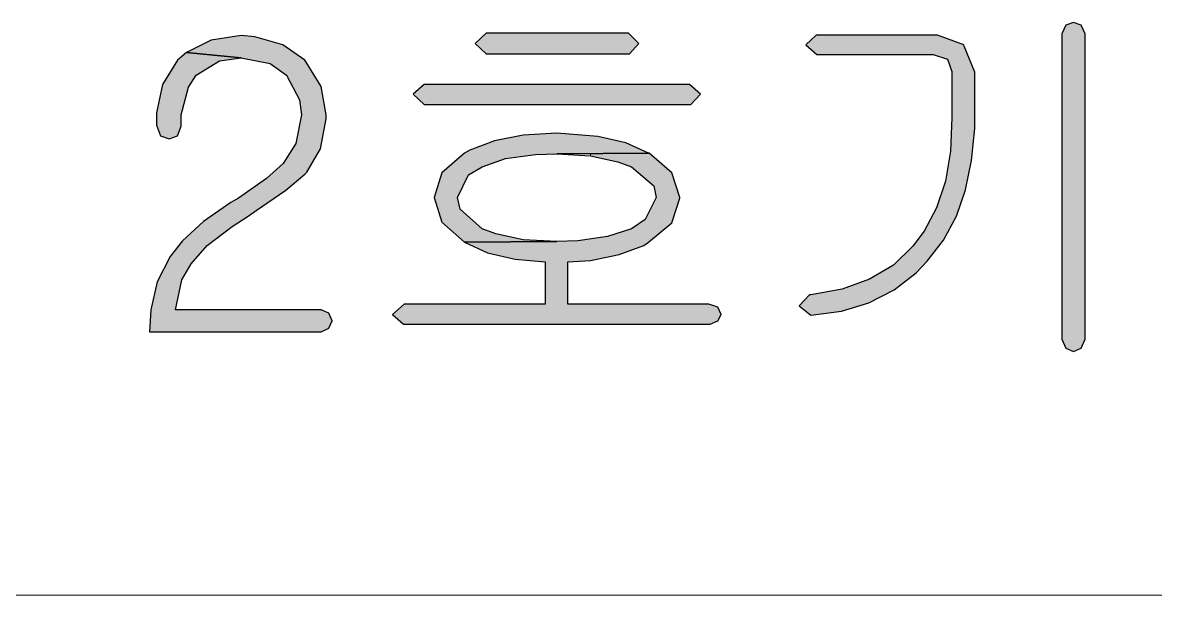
# Model space of a CAD drawing. Header units: inches. Extents: x 1128 to 1969, y -3 to 591.
# Drawn here: x 1854.55 to 1870.38, y 107.43 to 115.44 of the extents above; entities that cross this region are included whole.
import ezdxf

# ---------------------------------------------------------------- set-up
doc = ezdxf.new("R2010")
doc.units = ezdxf.units.IN
doc.header["$MEASUREMENT"] = 0
doc.layers.add('BG 0 -1', color=7, linetype='Continuous')
doc.layers.add('BG Default', color=7, linetype='Continuous')

msp = doc.modelspace()

# ---------------------------------------------------------------- hatches: boundary and pattern name
at = {"layer": 'BG Default', "linetype": 'Continuous'}
for points in [[(1869.237, 115.439), (1869.128, 115.402), (1869.073, 115.284), (1869.073, 111.015), (1869.128, 110.888), (1869.237, 110.843), (1869.346, 110.888), (1869.4, 111.015), (1869.4, 115.284), (1869.346, 115.402)], [(1863.015, 115.293), (1861.026, 115.293), (1860.872, 115.148), (1861.026, 115.003), (1863.033, 115.003), (1863.16, 115.148)], [(1867.266, 115.266), (1865.64, 115.266), (1865.495, 115.13), (1865.649, 114.994), (1867.275, 114.994), (1867.475, 114.93), (1867.538, 114.757), (1867.538, 114.113), (1867.52, 113.64), (1867.447, 113.222), (1867.32, 112.85), (1867.148, 112.523), (1866.993, 112.314), (1866.721, 112.051), (1866.385, 111.851), (1866.003, 111.715), (1865.567, 111.633), (1865.549, 111.633), (1865.404, 111.479), (1865.567, 111.351), (1865.994, 111.406), (1866.376, 111.524), (1866.73, 111.706), (1867.039, 111.942), (1867.193, 112.105), (1867.42, 112.396), (1867.602, 112.732), (1867.729, 113.104), (1867.811, 113.513), (1867.856, 113.958), (1867.856, 114.103), (1867.856, 114.748), (1867.711, 115.112), (1867.702, 115.13), (1867.338, 115.266)], [(1863.869, 114.576), (1860.163, 114.576), (1860.009, 114.439), (1860.163, 114.294), (1863.887, 114.294), (1864.023, 114.439)]]:
    msp.add_hatch(color=3, dxfattribs=at).paths.add_polyline_path(points)
at = {"layer": 'BG Default', "linetype": 'ByBlock'}
for points in [[(1857.602, 114.948), (1858.01, 114.866), (1858.238, 114.703), (1858.419, 114.358), (1858.446, 114.149), (1858.365, 113.749), (1858.192, 113.468), (1857.956, 113.259), (1857.565, 112.986), (1857.456, 112.923), (1857.075, 112.659), (1856.784, 112.387), (1856.612, 112.169), (1856.43, 111.815), (1856.339, 111.424), (1856.321, 111.115), (1858.719, 111.115), (1858.828, 111.17), (1858.873, 111.27), (1858.828, 111.379), (1858.719, 111.424), (1856.684, 111.424), (1856.775, 111.842), (1856.902, 112.069), (1857.129, 112.323), (1857.475, 112.587), (1857.702, 112.732), (1857.811, 112.814), (1858.228, 113.095), (1858.492, 113.322), (1858.519, 113.35), (1858.71, 113.677), (1858.792, 114.094), (1858.792, 114.149), (1858.719, 114.548), (1858.51, 114.885), (1858.492, 114.912), (1858.183, 115.13), (1857.792, 115.239), (1857.602, 115.257), (1857.184, 115.193), (1856.839, 115.021)], [(1856.839, 115.021), (1856.712, 114.912), (1856.503, 114.576), (1856.421, 114.176), (1856.421, 114.149), (1856.421, 114.004), (1856.476, 113.858), (1856.594, 113.813), (1856.712, 113.858), (1856.766, 113.994), (1856.766, 114.149), (1856.866, 114.539), (1856.975, 114.703), (1857.302, 114.903), (1857.602, 114.948)], [(1862.016, 113.604), (1863.306, 113.613), (1863.297, 113.613), (1862.979, 113.758), (1862.588, 113.849), (1862.134, 113.885), (1862.016, 113.895), (1861.544, 113.867), (1861.144, 113.786), (1860.799, 113.658), (1860.726, 113.613), (1860.408, 113.34), (1860.299, 112.995), (1860.408, 112.65), (1860.726, 112.369), (1862.016, 112.378), (1861.544, 112.405), (1861.162, 112.487), (1860.971, 112.559), (1860.663, 112.832), (1860.626, 112.995), (1860.781, 113.313), (1860.971, 113.422), (1861.298, 113.54), (1861.716, 113.595)], [(1862.488, 113.607), (1862.488, 113.577), (1862.87, 113.495), (1863.06, 113.422), (1863.369, 113.159), (1863.406, 112.995), (1863.251, 112.687), (1863.06, 112.559), (1862.724, 112.45), (1862.307, 112.387), (1862.016, 112.378), (1860.726, 112.369), (1861.044, 112.223), (1861.435, 112.132), (1861.852, 112.096), (1861.852, 111.506), (1859.881, 111.506), (1859.718, 111.36), (1859.872, 111.224), (1864.159, 111.224), (1864.268, 111.27), (1864.314, 111.36), (1864.268, 111.46), (1864.141, 111.506), (1862.17, 111.506), (1862.17, 112.096), (1862.488, 112.114), (1862.888, 112.196), (1863.233, 112.323), (1863.297, 112.369), (1863.624, 112.641), (1863.733, 112.986), (1863.733, 112.995), (1863.624, 113.34), (1863.306, 113.613)]]:
    msp.add_hatch(color=3, dxfattribs=at).paths.add_polyline_path(points)

# ---------------------------------------------------------------- linework, layer by layer
at = {"layer": 'BG 0 -1', "color": 7, "linetype": 'Continuous', "lineweight": 9}
msp.add_line((1795.093, 107.434), (1944.36, 107.434), dxfattribs=at)
at = {"layer": 'BG 0 -1', "color": 3, "linetype": 'Continuous', "lineweight": 25}
for points in [[(1857.602, 115.257), (1857.184, 115.193), (1856.839, 115.021), (1857.602, 114.948), (1858.01, 114.866), (1858.238, 114.703), (1858.419, 114.358), (1858.446, 114.149), (1858.365, 113.749), (1858.192, 113.468), (1857.956, 113.259), (1857.565, 112.986), (1857.456, 112.923), (1857.075, 112.659), (1856.784, 112.387), (1856.612, 112.169), (1856.43, 111.815), (1856.339, 111.424), (1856.321, 111.115), (1858.719, 111.115), (1858.828, 111.17), (1858.873, 111.27), (1858.828, 111.379), (1858.719, 111.424), (1856.684, 111.424), (1856.775, 111.842), (1856.902, 112.069), (1857.129, 112.323), (1857.475, 112.587), (1857.702, 112.732), (1857.811, 112.814), (1858.228, 113.095), (1858.492, 113.322), (1858.519, 113.35), (1858.71, 113.677), (1858.792, 114.094), (1858.792, 114.149), (1858.719, 114.548), (1858.51, 114.885), (1858.492, 114.912), (1858.183, 115.13), (1857.792, 115.239)], [(1856.839, 115.021), (1856.712, 114.912), (1856.503, 114.576), (1856.421, 114.176), (1856.421, 114.149), (1856.421, 114.004), (1856.476, 113.858), (1856.594, 113.813), (1856.712, 113.858), (1856.766, 113.994), (1856.766, 114.149), (1856.866, 114.539), (1856.975, 114.703), (1857.302, 114.903), (1857.602, 114.948)], [(1862.016, 113.895), (1861.544, 113.867), (1861.144, 113.786), (1860.799, 113.658), (1860.726, 113.613), (1860.408, 113.34), (1860.299, 112.995), (1860.408, 112.65), (1860.726, 112.369), (1862.016, 112.378), (1861.544, 112.405), (1861.162, 112.487), (1860.971, 112.559), (1860.663, 112.832), (1860.626, 112.995), (1860.781, 113.313), (1860.971, 113.422), (1861.298, 113.54), (1861.716, 113.595), (1862.016, 113.604), (1863.306, 113.613), (1863.297, 113.613), (1862.979, 113.758), (1862.588, 113.849), (1862.134, 113.885)], [(1863.306, 113.613), (1862.016, 113.604), (1862.488, 113.577), (1862.87, 113.495), (1863.06, 113.422), (1863.369, 113.159), (1863.406, 112.995), (1863.251, 112.687), (1863.06, 112.559), (1862.724, 112.45), (1862.307, 112.387), (1862.016, 112.378), (1860.726, 112.369), (1861.044, 112.223), (1861.435, 112.132), (1861.852, 112.096), (1861.852, 111.506), (1859.881, 111.506), (1859.718, 111.36), (1859.872, 111.224), (1864.159, 111.224), (1864.268, 111.27), (1864.314, 111.36), (1864.268, 111.46), (1864.141, 111.506), (1862.17, 111.506), (1862.17, 112.096), (1862.488, 112.114), (1862.888, 112.196), (1863.233, 112.323), (1863.297, 112.369), (1863.624, 112.641), (1863.733, 112.986), (1863.733, 112.995), (1863.624, 113.34)]]:
    msp.add_lwpolyline(points, close=True, dxfattribs=at)
at = {"layer": 'BG Default', "color": 3, "linetype": 'Continuous', "lineweight": 25}
for points in [[(1869.237, 115.439), (1869.128, 115.402), (1869.073, 115.284), (1869.073, 111.015), (1869.128, 110.888), (1869.237, 110.843), (1869.346, 110.888), (1869.4, 111.015), (1869.4, 115.284), (1869.346, 115.402)], [(1863.015, 115.293), (1861.026, 115.293), (1860.872, 115.148), (1861.026, 115.003), (1863.033, 115.003), (1863.16, 115.148)], [(1867.266, 115.266), (1865.64, 115.266), (1865.495, 115.13), (1865.649, 114.994), (1867.275, 114.994), (1867.475, 114.93), (1867.538, 114.757), (1867.538, 114.113), (1867.52, 113.64), (1867.447, 113.222), (1867.32, 112.85), (1867.148, 112.523), (1866.993, 112.314), (1866.721, 112.051), (1866.385, 111.851), (1866.003, 111.715), (1865.567, 111.633), (1865.549, 111.633), (1865.404, 111.479), (1865.567, 111.351), (1865.994, 111.406), (1866.376, 111.524), (1866.73, 111.706), (1867.039, 111.942), (1867.193, 112.105), (1867.42, 112.396), (1867.602, 112.732), (1867.729, 113.104), (1867.811, 113.513), (1867.856, 113.958), (1867.856, 114.103), (1867.856, 114.748), (1867.711, 115.112), (1867.702, 115.13), (1867.338, 115.266)], [(1863.869, 114.576), (1860.163, 114.576), (1860.009, 114.439), (1860.163, 114.294), (1863.887, 114.294), (1864.023, 114.439)]]:
    msp.add_lwpolyline(points, close=True, dxfattribs=at)
at = {"layer": 'BG Default', "color": 7, "linetype": 'Continuous', "lineweight": 0}
for points in [[(1857.602, 114.948), (1858.01, 114.866), (1858.238, 114.703), (1858.419, 114.358), (1858.446, 114.149), (1858.365, 113.749), (1858.192, 113.468), (1857.956, 113.259), (1857.565, 112.986), (1857.456, 112.923), (1857.075, 112.659), (1856.784, 112.387), (1856.612, 112.169), (1856.43, 111.815), (1856.339, 111.424), (1856.321, 111.115), (1858.719, 111.115), (1858.828, 111.17), (1858.873, 111.27), (1858.828, 111.379), (1858.719, 111.424), (1856.684, 111.424), (1856.775, 111.842), (1856.902, 112.069), (1857.129, 112.323), (1857.475, 112.587), (1857.702, 112.732), (1857.811, 112.814), (1858.228, 113.095), (1858.492, 113.322), (1858.519, 113.35), (1858.71, 113.677), (1858.792, 114.094), (1858.792, 114.149), (1858.719, 114.548), (1858.51, 114.885), (1858.492, 114.912), (1858.183, 115.13), (1857.792, 115.239), (1857.602, 115.257), (1857.184, 115.193), (1856.839, 115.021)], [(1856.839, 115.021), (1856.712, 114.912), (1856.503, 114.576), (1856.421, 114.176), (1856.421, 114.149), (1856.421, 114.004), (1856.476, 113.858), (1856.594, 113.813), (1856.712, 113.858), (1856.766, 113.994), (1856.766, 114.149), (1856.866, 114.539), (1856.975, 114.703), (1857.302, 114.903), (1857.602, 114.948)], [(1862.016, 113.604), (1863.306, 113.613), (1863.297, 113.613), (1862.979, 113.758), (1862.588, 113.849), (1862.134, 113.885), (1862.016, 113.895), (1861.544, 113.867), (1861.144, 113.786), (1860.799, 113.658), (1860.726, 113.613), (1860.408, 113.34), (1860.299, 112.995), (1860.408, 112.65), (1860.726, 112.369), (1862.016, 112.378), (1861.544, 112.405), (1861.162, 112.487), (1860.971, 112.559), (1860.663, 112.832), (1860.626, 112.995), (1860.781, 113.313), (1860.971, 113.422), (1861.298, 113.54), (1861.716, 113.595)], [(1862.488, 113.607), (1862.488, 113.577), (1862.87, 113.495), (1863.06, 113.422), (1863.369, 113.159), (1863.406, 112.995), (1863.251, 112.687), (1863.06, 112.559), (1862.724, 112.45), (1862.307, 112.387), (1862.016, 112.378), (1860.726, 112.369), (1861.044, 112.223), (1861.435, 112.132), (1861.852, 112.096), (1861.852, 111.506), (1859.881, 111.506), (1859.718, 111.36), (1859.872, 111.224), (1864.159, 111.224), (1864.268, 111.27), (1864.314, 111.36), (1864.268, 111.46), (1864.141, 111.506), (1862.17, 111.506), (1862.17, 112.096), (1862.488, 112.114), (1862.888, 112.196), (1863.233, 112.323), (1863.297, 112.369), (1863.624, 112.641), (1863.733, 112.986), (1863.733, 112.995), (1863.624, 113.34), (1863.306, 113.613)]]:
    msp.add_lwpolyline(points, close=True, dxfattribs=at)

doc.saveas('drawing.dxf')
